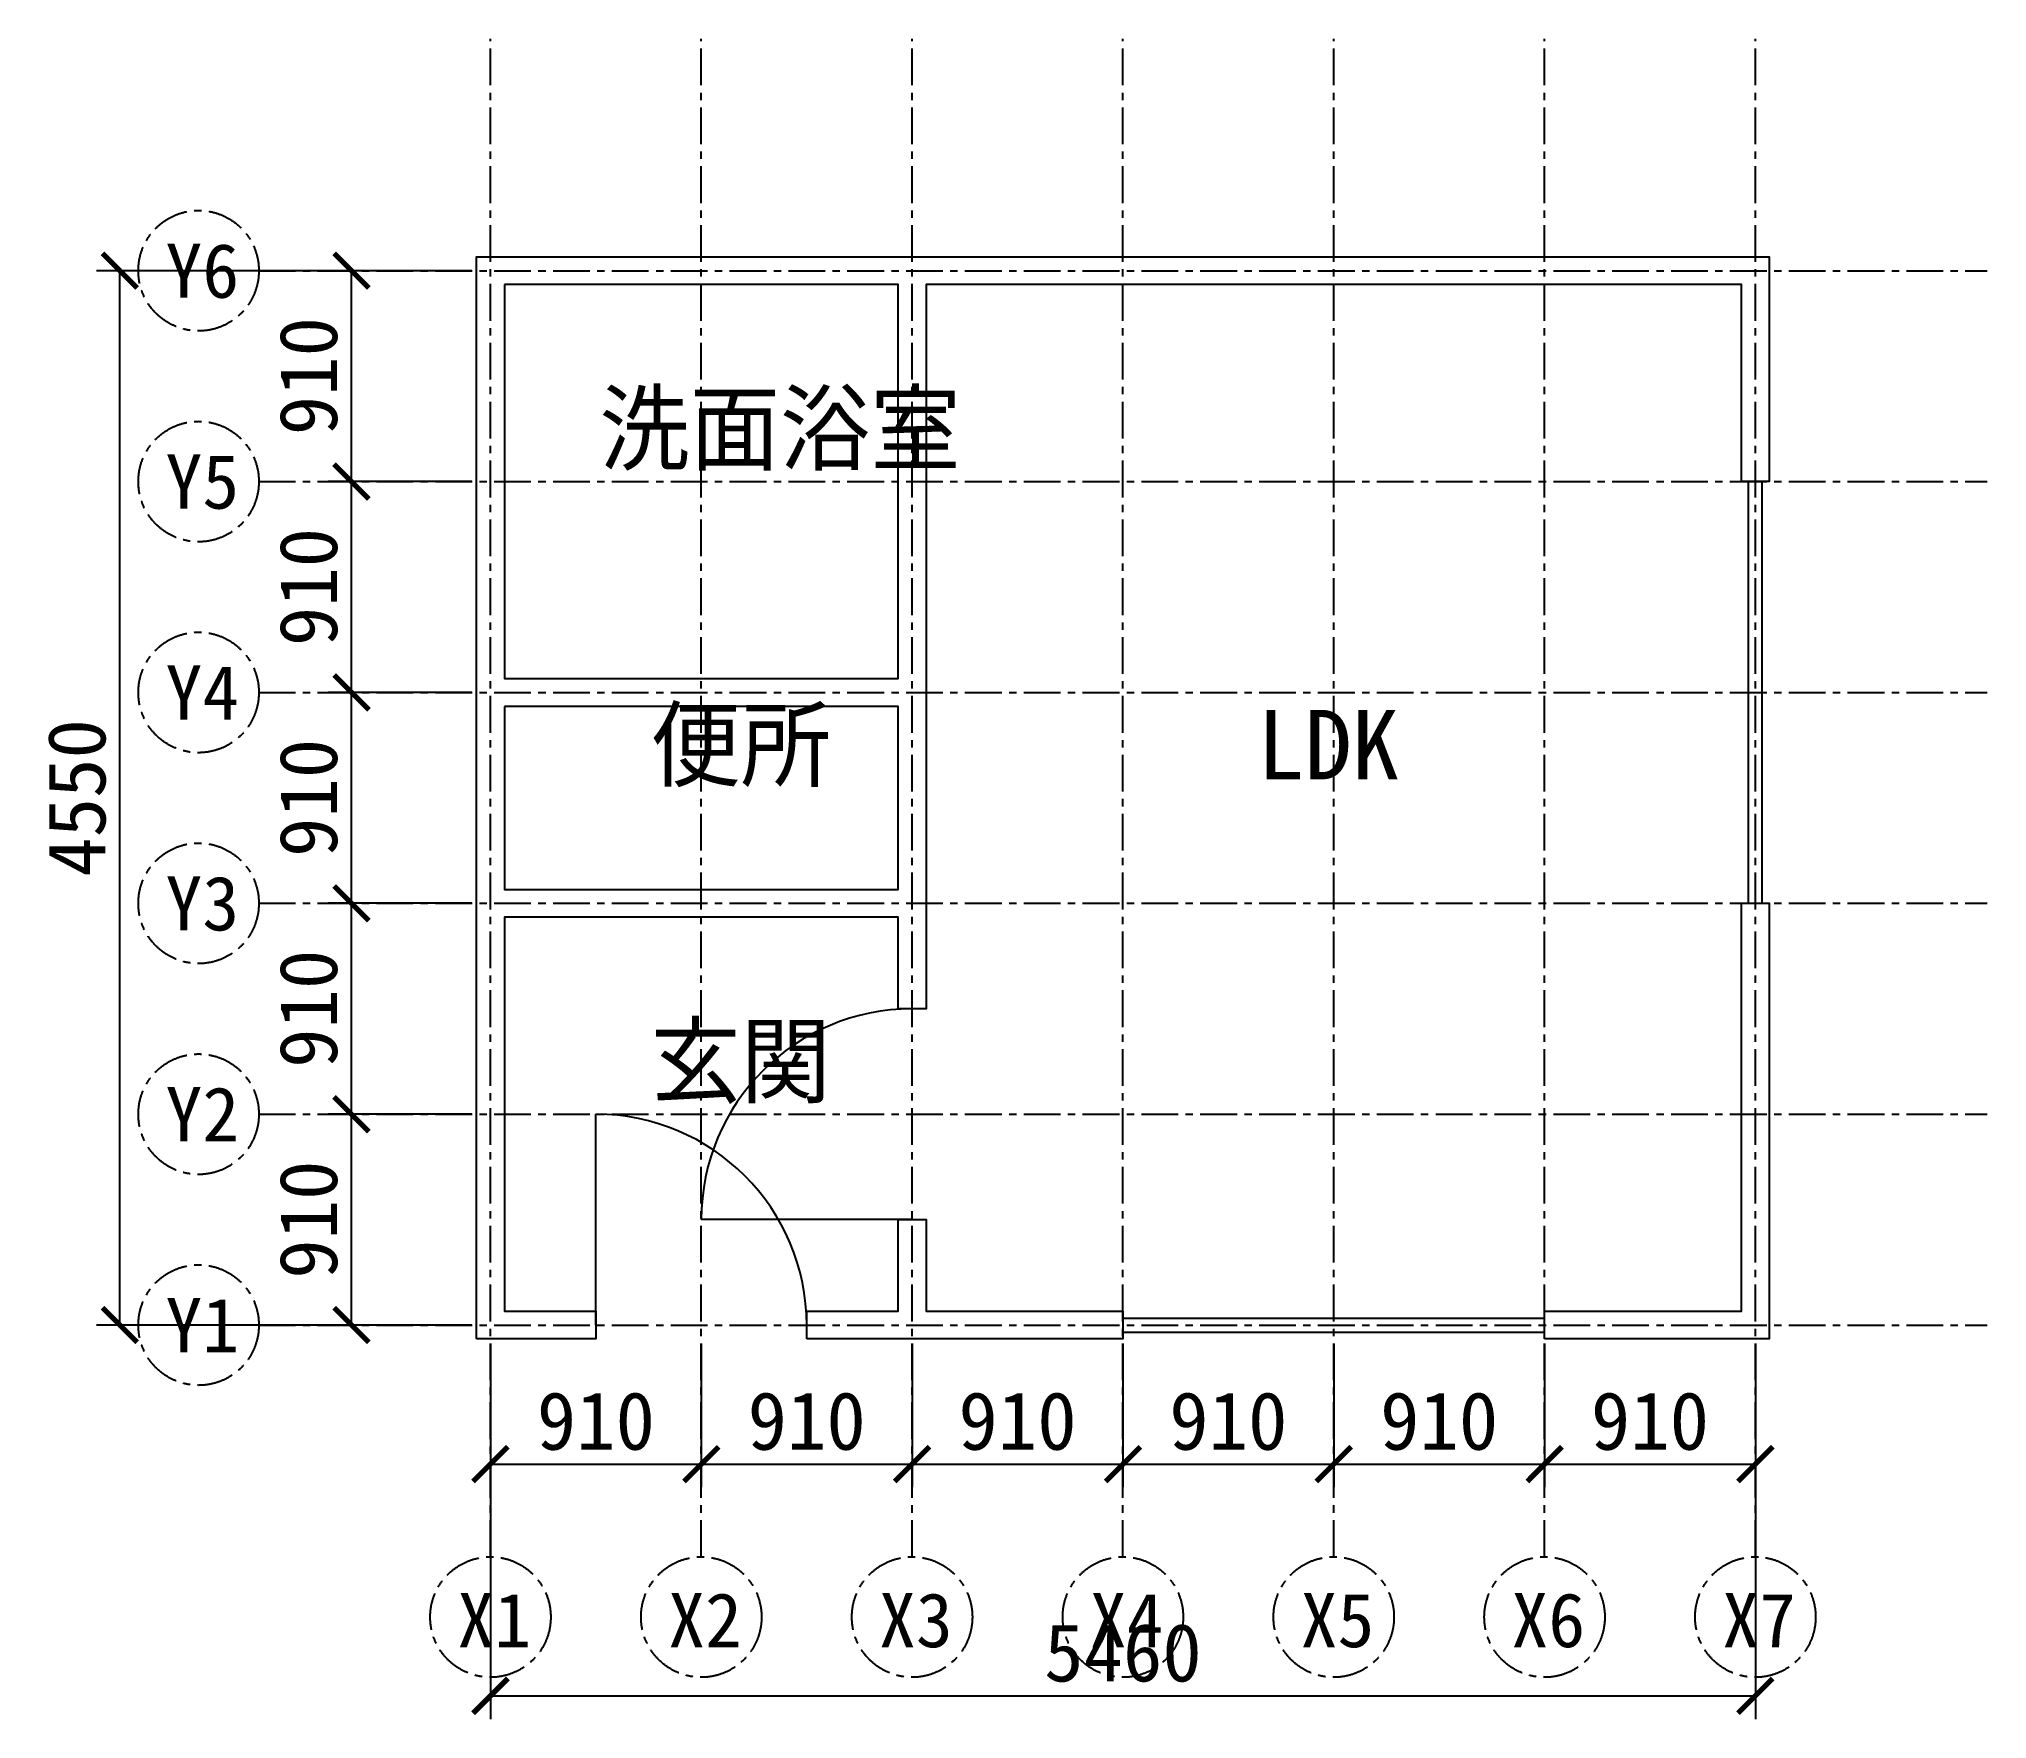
# Model space of a CAD drawing. Header units: millimetres. Extents: x -1949 to 6460, y -1700 to 5550.
import ezdxf

# ---------------------------------------------------------------- set-up
doc = ezdxf.new("R2010")
doc.units = ezdxf.units.MM
doc.header["$LTSCALE"] = 50
doc.linetypes.add('CENTER', pattern=[5.08, 3.175, -0.635, 0.635, -0.635])
for name, color, linetype in [('DIM', 3, 'CONTINUOUS'), ('GRID', 1, 'CENTER'), ('OPENING', 4, 'CONTINUOUS'), ('ROOM', 2, 'CONTINUOUS'), ('WALL', 7, 'CONTINUOUS')]:
    doc.layers.add(name, color=color, linetype=linetype)
doc.dimstyles.new('JP', dxfattribs={"dimtxt": 250, "dimasz": 150, "dimexe": 100, "dimexo": 80, "dimgap": 60, "dimtad": 1, "dimdec": 0, "dimblk": 'ARCHTICK', "dimcen": 2.5, "dimazin": 3, "dimtfac": 1, "dimtmove": 0, "dimatfit": 3})

# ---------------------------------------------------------------- blocks, each defined once
blk = doc.blocks.new('_ARCHTICK')
at = {"color": 0, "linetype": 'BYBLOCK', "const_width": 0.15}
blk.add_lwpolyline([(-0.5, -0.5), (0.5, 0.5)], dxfattribs=at)

msp = doc.modelspace()

# ---------------------------------------------------------------- linework, layer by layer
at = {"layer": 'GRID'}
for p, q in [((0, -1000), (0, 5550)), ((910, -1000), (910, 5550)), ((1820, -1000), (1820, 5550)), ((2730, -1000), (2730, 5550)), ((3640, -1000), (3640, 5550)), ((4550, -1000), (4550, 5550)), ((5460, -1000), (5460, 5550)), ((-1000, 4550), (6460, 4550)), ((-1000, 3640), (6460, 3640)), ((-1000, 2730), (6460, 2730)), ((-1000, 1820), (6460, 1820)), ((-1000, 910), (6460, 910)), ((-1000, 0), (6460, 0))]:
    msp.add_line(p, q, dxfattribs=at)
for centre in [(-1260, 4550), (-1260, 3640), (-1260, 2730), (-1260, 1820), (-1260, 910), (-1260, 0), (0, -1260), (910, -1260), (1820, -1260), (2730, -1260), (3640, -1260), (4550, -1260), (5460, -1260)]:
    msp.add_circle(centre, 260, dxfattribs=at)
at = {"layer": 'OPENING'}
for p, q in [((5430, 1820), (5430, 3640)), ((5490, 1820), (5490, 3640)), ((455, 0), (455, 910)), ((1820, 455), (910, 455)), ((2730, 30), (4550, 30)), ((2730, -30), (4550, -30))]:
    msp.add_line(p, q, dxfattribs=at)
for centre, start, end in [((1820, 455), 90, 180), ((455, 0), 0, 90)]:
    msp.add_arc(centre, 910, start, end, dxfattribs=at)
at = {"layer": 'WALL'}
for points in [[(-60, -60), (-60, 4610), (5520, 4610), (5520, 3640), (5400, 3640), (5400, 4490), (1880, 4490), (1880, 1365), (1760, 1365), (1760, 1760), (60, 1760), (60, 60), (455, 60), (455, -60)], [(60, 4490), (60, 2790), (1760, 2790), (1760, 4490)], [(60, 2670), (60, 1880), (1760, 1880), (1760, 2670)], [(4550, -60), (4550, 60), (5400, 60), (5400, 1820), (5520, 1820), (5520, -60)], [(1365, -60), (1365, 60), (1760, 60), (1760, 455), (1880, 455), (1880, 60), (2730, 60), (2730, -60)]]:
    msp.add_lwpolyline(points, close=True, dxfattribs=at)

# ---------------------------------------------------------------- texts
at = {"layer": 'GRID'}
for s, p in [('Y6', (-1403, 4433)), ('Y5', (-1403, 3523)), ('Y4', (-1403, 2613)), ('Y3', (-1403, 1703)), ('Y2', (-1403, 793)), ('Y1', (-1403, -117)), ('X1', (-143, -1390)), ('X2', (767, -1390)), ('X3', (1677, -1390)), ('X4', (2587, -1390)), ('X5', (3497, -1390)), ('X6', (4407, -1390)), ('X7', (5317, -1390))]:
    msp.add_text(s, height=234, dxfattribs=at).set_placement(p)
at = {"layer": 'ROOM'}
for s, p in [('洗面浴室', (470, 3720)), ('便所', (690, 2355)), ('LDK', (3310, 2355)), ('玄関', (690, 990))]:
    msp.add_text(s, height=300, dxfattribs=at).set_placement(p)

# ---------------------------------------------------------------- dimensions: what is measured, and where the dimension line sits
at = {"layer": 'DIM'}
for base, p1, p2 in [((-1600, 0), (0, 0), (0, 4550)), ((-600, 3640), (0, 3640), (0, 4550)), ((-600, 2730), (0, 2730), (0, 3640)), ((-600, 1820), (0, 1820), (0, 2730)), ((-600, 910), (0, 910), (0, 1820)), ((-600, 0), (0, 0), (0, 910))]:
    msp.add_linear_dim(base=base, p1=p1, p2=p2, angle=90, dimstyle='JP', dxfattribs=at).render()
for base, p1, p2 in [((0, -600), (0, 0), (910, 0)), ((0, -1600), (0, 0), (5460, 0)), ((910, -600), (910, 0), (1820, 0)), ((1820, -600), (1820, 0), (2730, 0)), ((2730, -600), (2730, 0), (3640, 0)), ((3640, -600), (3640, 0), (4550, 0)), ((4550, -600), (4550, 0), (5460, 0))]:
    msp.add_linear_dim(base=base, p1=p1, p2=p2, dimstyle='JP', dxfattribs=at).render()

doc.saveas('drawing.dxf')
